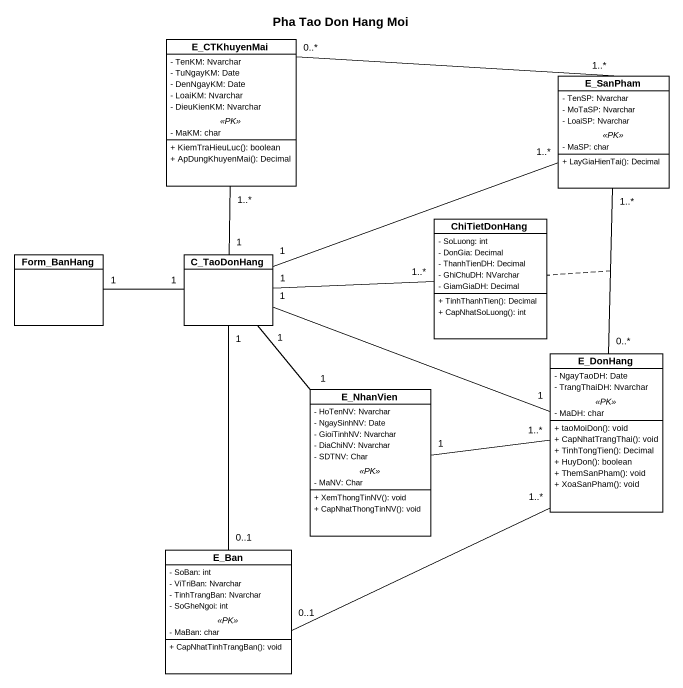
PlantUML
@startuml
title Pha Tao Don Hang Moi
hide circle
hide empty members
skinparam classAttributeIconSize 0
class E_CTKhuyenMai {
  - TenKM: Nvarchar
  - TuNgayKM: Date
  - DenNgayKM: Date
  - LoaiKM: Nvarchar
  - DieuKienKM: Nvarchar
  .. <<PK>> ..
  - MaKM: char
  --
  + KiemTraHieuLuc(): boolean
  + ApDungKhuyenMai(): Decimal
}
class E_SanPham {
  - TenSP: Nvarchar
  - MoTaSP: Nvarchar
  - LoaiSP: Nvarchar
  .. <<PK>> ..
  - MaSP: char
  --
  + LayGiaHienTai(): Decimal
}
class ChiTietDonHang {
  - SoLuong: int
  - DonGia: Decimal
  - ThanhTienDH: Decimal
  - GhiChuDH: NVarchar
  - GiamGiaDH: Decimal
  + TinhThanhTien(): Decimal
  + CapNhatSoLuong(): int
}
class Form_BanHang
class C_TaoDonHang
class E_DonHang {
  - NgayTaoDH: Date
  - TrangThaiDH: Nvarchar
  .. <<PK>> ..
  - MaDH: char
  --
  + taoMoiDon(): void
  + CapNhatTrangThai(): void
  + TinhTongTien(): Decimal
  + HuyDon(): boolean
  + ThemSanPham(): void
  + XoaSanPham(): void
}
class E_NhanVien {
  - HoTenNV: Nvarchar
  - NgaySinhNV: Date
  - GioiTinhNV: Nvarchar
  - DiaChiNV: Nvarchar
  - SDTNV: Char
  .. <<PK>> ..
  - MaNV: Char
  --
  + XemThongTinNV(): void
  + CapNhatThongTinNV(): void
}
class E_Ban {
  - SoBan: int
  - ViTriBan: Nvarchar
  - TinhTrangBan: Nvarchar
  - SoGheNgoi: int
  .. <<PK>> ..
  - MaBan: char
  --
  + CapNhatTinhTrangBan(): void
}
E_CTKhuyenMai "0..*" -right- "1..*" E_SanPham
E_CTKhuyenMai "1..*" -- "1" C_TaoDonHang
Form_BanHang "1" -right- "1" C_TaoDonHang
C_TaoDonHang "1" -right- "1..*" E_SanPham
C_TaoDonHang "1" -right- "1..*" ChiTietDonHang
C_TaoDonHang "1" -right- "1" E_DonHang
C_TaoDonHang "1" -- "1" E_NhanVien
C_TaoDonHang "1" -- "0..1" E_Ban
E_DonHang "0..*" -up- "1..*" E_SanPham
(E_DonHang, E_SanPham) .. ChiTietDonHang
E_DonHang "1..*" -left- "1" E_NhanVien
E_DonHang "1..*" -left- "0..1" E_Ban
@enduml
